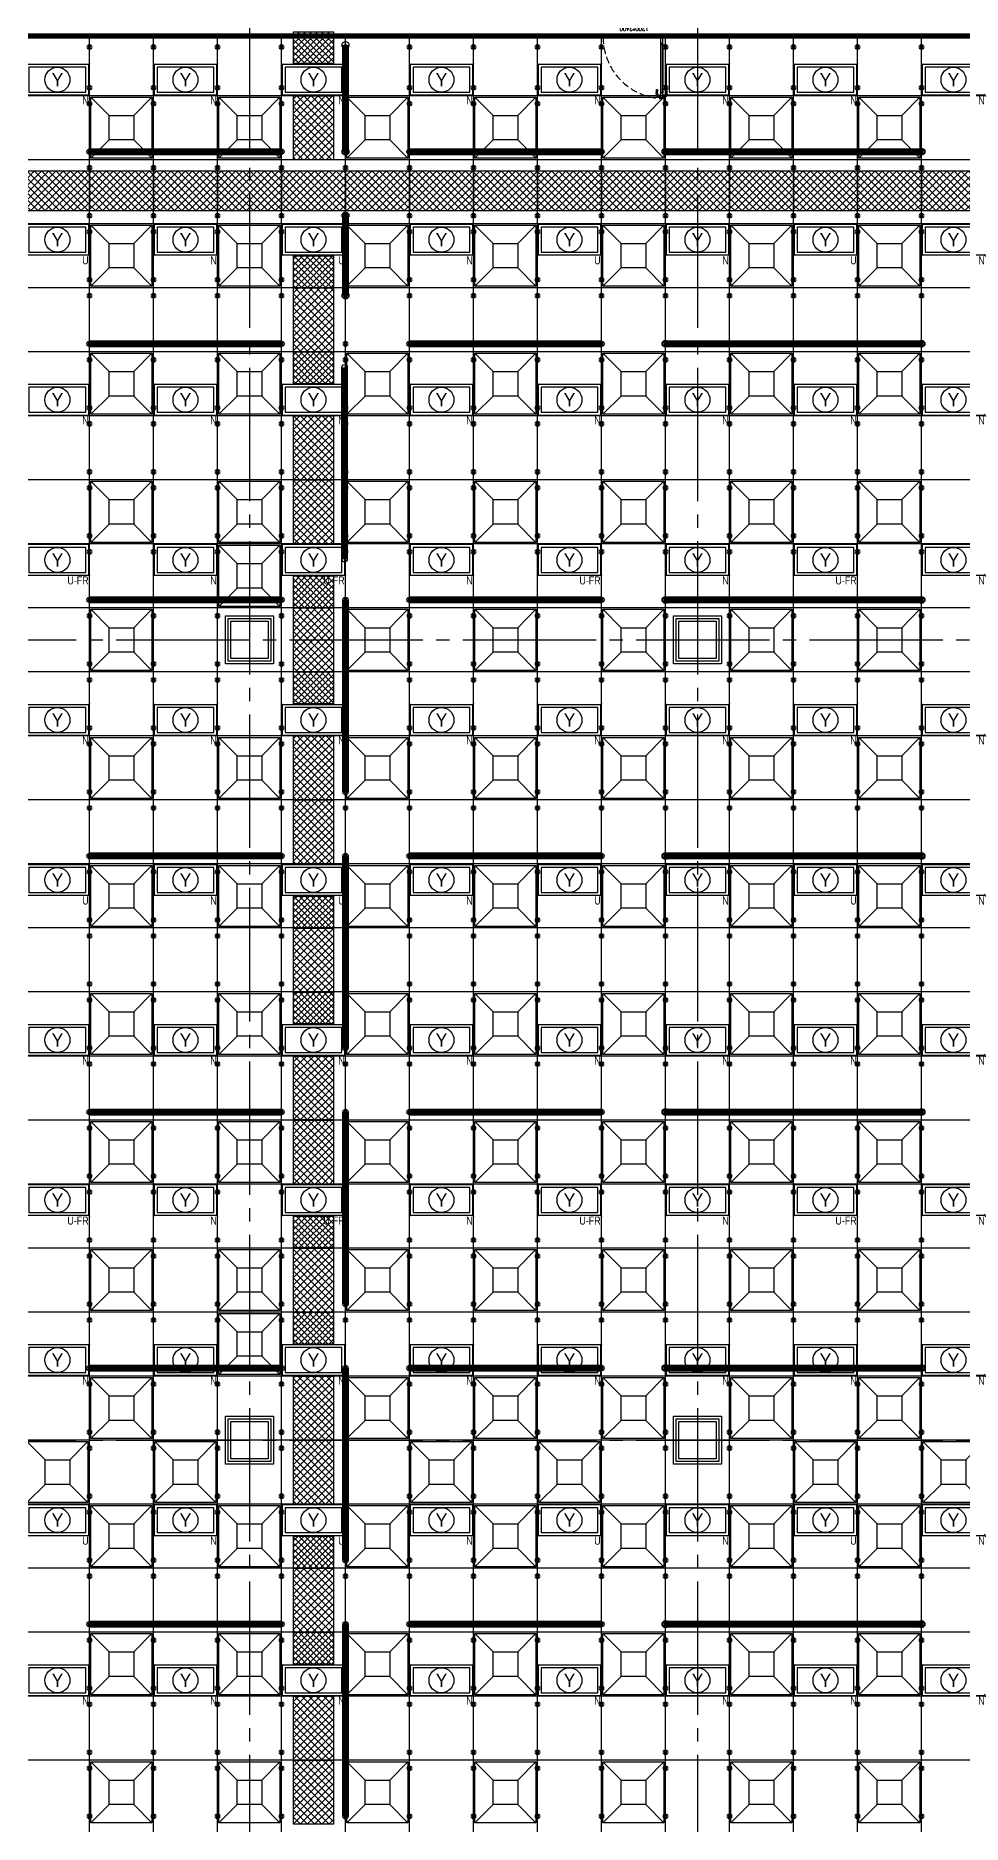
# Model space of a CAD drawing. Extents: x -17313 to 41501, y -1010 to 11880.
# Drawn here: x 11479 to 13216, y 5280 to 8632 of the extents above; entities that cross this region are included whole.
import ezdxf
from ezdxf.enums import TextEntityAlignment as Align

# ---------------------------------------------------------------- set-up
doc = ezdxf.new("R2010")
doc.units = 0
doc.header["$LTSCALE"] = 100
doc.linetypes.add('188K-SM-03-F10-ARCH-PA-Y2257103$0$AP5A-SM-03-F20-ARCH-PA-Y2230801+Y2230803$0$ALL-PA-TXT-Y2221201$0$DASHED', pattern=[19.05, 12.7, -6.35])
doc.linetypes.add('X-S-FAB-L10$0$COL-CEN-LIN', pattern=[3.25, 2.5, -0.25, 0.25, -0.25])
for name, color, linetype in [('0-xref', 8, 'Continuous'), ('188K-SM-03-F10-ARCH-CEIL-Y2257103$0$K-CEIL-4.2', 8, 'Continuous'), ('188K-SM-03-F10-ARCH-CEIL-Y2257103$0$K-CEIL-4.2-AREA', 8, 'Continuous'), ('188K-SM-03-F10-ARCH-PA-Y2257103$0$K-Door', 53, 'Continuous'), ('188K-SM-03-F10-ARCH-PA-Y2257103$0$K-P1S-4.2-單抗', 53, 'Continuous'), ('188K-SM-06-F10-ELEC-LIGHT-Y2257103$0$E-LIGHT(Y)-N', 253, 'Continuous'), ('188K-SM-06-F10-ELEC-LIGHT-Y2257103$0$E-LIGHT(Y)-U FR', 253, 'Continuous'), ('188K-SM-06-F10-ELEC-LIGHT-Y2257103$0$E-LIGHT(Y)-U XLPE', 253, 'Continuous'), ('188K-SM-06-F10-HVAC-FFU-Y2257103$0$AC-FFU-ULPA+化學濾網-', 254, 'Continuous'), ('188K-SM-07-F15-ARCH-CATW-Y2257103$0$K-安全母索', 6, 'Continuous'), ('188K-SM-07-F15-ARCH-CATW-Y2257103$0$K-扶手', 160, 'Continuous'), ('188K-SM-07-F15-ARCH-CATW-Y2257103$0$K-貓道板-主走道', 171, 'Continuous'), ('188K-SM-07-F15-ARCH-CATW-Y2257103$0$K-貓道板-主走道VS燈具', 171, 'Continuous'), ('X-S-FAB-L10$0$0-DIM-TXT', 8, 'Continuous'), ('X-S-FAB-L10$0$BLOCK', 8, 'Continuous'), ('X-S-FAB-L10$0$CCL', 8, 'X-S-FAB-L10$0$COL-CEN-LIN'), ('X-S-FAB-L10$0$COL-S', 8, 'Continuous')]:
    doc.layers.add(name, color=color, linetype=linetype)
doc.layers.add('188K-SM-03-F10-ARCH-CEIL-Y2257103$0$K-吊點-標準', color=8, linetype='Continuous', lineweight=9)
doc.layers.add('188K-SM-06-F10-ELEC-LIGHT-Y2257103$0$Defpoints-CAS', color=253, linetype='Continuous', plot=False)
doc.styles.add('188K-SM-03-F10-ARCH-PA-Y2257103$0$AP5A-SM-03-F20-ARCH-PA-Y2230801+Y2230803$0$ALL-PA-TXT-Y2221201$0$Standard', font='txt.shx', dxfattribs={"bigfont": 'chineset.shx'})
doc.styles.add('188K-SM-06-F10-ELEC-LIGHT-Y2257103$0$Standard', font='arial.ttf')
doc.styles.add('188K-SM-06-F10-ELEC-LIGHT-Y2257103$0$xCI-5-F20-03-燈具$0$Standard', font='')
doc.styles.add('X-S-FAB-L10$0$CHINA', font='simplex.shx', dxfattribs={"width": 0.75, "bigfont": 'chineset.shx'})
doc.styles.add('X-S-FAB-L10$0$Standard', font='', dxfattribs={"width": 0.8})
doc.styles.add('X-S-FAB-L10$0$TG_NOTE_TEXT', font='simplex.shx', dxfattribs={"width": 0.75, "bigfont": 'chineset.shx'})
doc.styles.get('188K-SM-06-F10-ELEC-LIGHT-Y2257103$0$xCI-5-F20-03-燈具$0$Standard').set_extended_font_data('PMingLiU')
doc.styles.get('X-S-FAB-L10$0$Standard').set_extended_font_data('Microsoft JhengHei')
doc.linetypes.add('188K-SM-07-F15-ARCH-CATW-Y2257103$0$FENCELINE1', pattern='A,6.35,-2.54,[133,ltypeshp.shx,S=2.54,R=0,X=-2.54,Y=0],-2.54,25.4', length=36.83)

# ---------------------------------------------------------------- blocks, each defined once
blk = doc.blocks.new('X-S-FAB-L10$0$FAB2-L05')
at = {"layer": 'X-S-FAB-L10$0$CCL'}
for p, q in [((-14280, 11005), (-14280, 0)), ((-13440, 11005), (-13440, 0)), ((-26880, 8220), (1210, 8220)), ((-26880, 6720), (1210, 6720))]:
    blk.add_line(p, q, dxfattribs=at)
at = {"layer": 'X-S-FAB-L10$0$COL-S'}
for points in [[(-14315, 8255), (-14245, 8255), (-14245, 8185), (-14315, 8185)], [(-13475, 8255), (-13405, 8255), (-13405, 8185), (-13475, 8185)], [(-14315, 6755), (-14245, 6755), (-14245, 6685), (-14315, 6685)], [(-13475, 6755), (-13405, 6755), (-13405, 6685), (-13475, 6685)]]:
    blk.add_lwpolyline(points, close=True, dxfattribs=at)
blk = doc.blocks.new('X-S-FAB-L10')
at = {"layer": 'X-S-FAB-L10$0$COL-S'}
for p, q in [((11845, 7535), (11915, 7535)), ((11845, 7465), (11845, 7535)), ((11915, 7535), (11915, 7465)), ((12685, 7535), (12755, 7535)), ((12685, 7465), (12685, 7535)), ((12755, 7535), (12755, 7465)), ((11915, 7465), (11845, 7465)), ((12755, 7465), (12685, 7465)), ((11845, 6035), (11915, 6035)), ((11845, 5965), (11845, 6035)), ((11915, 6035), (11915, 5965)), ((12685, 6035), (12755, 6035)), ((12685, 5965), (12685, 6035)), ((12755, 6035), (12755, 5965)), ((11915, 5965), (11845, 5965)), ((12755, 5965), (12685, 5965))]:
    blk.add_line(p, q, dxfattribs=at)
at = {"layer": 'X-S-FAB-L10$0$BLOCK'}
blk.add_blockref('X-S-FAB-L10$0$FAB2-L05', (26160, -720), dxfattribs=at)
at = {"style": 'X-S-FAB-L10$0$TG_NOTE_TEXT', "width": 0.5, "flags": 1}
for p in [(7463.3, 9020), (18268.3, 8649), (11197.8, 4800.2), (16485.8, 4800.2), (25420.3, 2635), (13360, 320, 0), (7463.3, -33.3)]:
    blk.add_attdef('WH', text='', height=20, dxfattribs=at).set_placement(p, align=Align.BOTTOM_LEFT)
at = {"width": 0.5}
for style, p in [('X-S-FAB-L10$0$TG_NOTE_TEXT', (7585, 9020)), ('X-S-FAB-L10$0$TG_NOTE_TEXT', (18390, 8649)), ('X-S-FAB-L10$0$TG_NOTE_TEXT', (11117.5, 4813.5)), ('X-S-FAB-L10$0$TG_NOTE_TEXT', (16607.5, 4813.5)), ('X-S-FAB-L10$0$TG_NOTE_TEXT', (25350, 2635)), ('X-S-FAB-L10$0$Standard', (13129.4, 325, 0)), ('X-S-FAB-L10$0$TG_NOTE_TEXT', (7585, -20))]:
    blk.add_attdef('DESC', text='', height=10, dxfattribs=dict(at, style=style)).set_placement(p, align=Align.BOTTOM_LEFT)
for tag, style, p in [('TYPE', 'X-S-FAB-L10$0$TG_NOTE_TEXT', (7619.3, 9020)), ('NO', 'X-S-FAB-L10$0$TG_NOTE_TEXT', (7650.1, 9020)), ('TYPE', 'X-S-FAB-L10$0$TG_NOTE_TEXT', (18424.2, 8649)), ('NO', 'X-S-FAB-L10$0$TG_NOTE_TEXT', (18455, 8649)), ('NO', 'X-S-FAB-L10$0$TG_NOTE_TEXT', (11088.6, 4813.5)), ('TYPE', 'X-S-FAB-L10$0$TG_NOTE_TEXT', (11151.8, 4813.5)), ('TYPE', 'X-S-FAB-L10$0$TG_NOTE_TEXT', (16641.8, 4813.5)), ('NO', 'X-S-FAB-L10$0$TG_NOTE_TEXT', (16672.6, 4813.5)), ('NO', 'X-S-FAB-L10$0$TG_NOTE_TEXT', (25313, 2635)), ('TYPE', 'X-S-FAB-L10$0$TG_NOTE_TEXT', (25350, 2635)), ('NO', 'X-S-FAB-L10$0$Standard', (13100, 320, 0)), ('TYPE', 'X-S-FAB-L10$0$Standard', (13129.4, 320, 0)), ('TYPE', 'X-S-FAB-L10$0$TG_NOTE_TEXT', (7619.3, -20)), ('NO', 'X-S-FAB-L10$0$TG_NOTE_TEXT', (7650.1, -20))]:
    blk.add_attdef(tag, text='', height=10, dxfattribs=dict(at, style=style)).set_placement(p, align=Align.BOTTOM_RIGHT)
for rotation, style, p in [(180, 'X-S-FAB-L10$0$Standard', (317.6, 7480)), (180, 'X-S-FAB-L10$0$Standard', (1217.6, 7480)), (90, 'X-S-FAB-L10$0$TG_NOTE_TEXT', (24310, 3647.5)), (270, 'X-S-FAB-L10$0$TG_NOTE_TEXT', (17080, 1605))]:
    blk.add_attdef('DESC', text='', height=10, rotation=rotation, dxfattribs=dict(at, style=style)).set_placement(p, align=Align.BOTTOM_LEFT)
for tag, rotation, style, p in [('TYPE', 180, 'X-S-FAB-L10$0$Standard', (317.6, 7480)), ('NO', 180, 'X-S-FAB-L10$0$Standard', (347, 7480)), ('TYPE', 180, 'X-S-FAB-L10$0$Standard', (1217.6, 7480)), ('NO', 180, 'X-S-FAB-L10$0$Standard', (1247, 7480)), ('TYPE', 90, 'X-S-FAB-L10$0$TG_NOTE_TEXT', (24310, 3647.5)), ('NO', 90, 'X-S-FAB-L10$0$TG_NOTE_TEXT', (24310, 3610.5)), ('TYPE', 270, 'X-S-FAB-L10$0$TG_NOTE_TEXT', (17080, 1605)), ('NO', 270, 'X-S-FAB-L10$0$TG_NOTE_TEXT', (17080, 1573))]:
    blk.add_attdef(tag, text='', height=10, rotation=rotation, dxfattribs=dict(at, style=style)).set_placement(p, align=Align.BOTTOM_RIGHT)
at = {"style": 'X-S-FAB-L10$0$TG_NOTE_TEXT', "width": 0.5, "flags": 1}
for rotation, p in [(180, (43, 7480)), (180, (943, 7480)), (90, (24310, 3717.8)), (270, (17080, 1711.7))]:
    blk.add_attdef('WH', text='', height=20, rotation=rotation, dxfattribs=at).set_placement(p, align=Align.BOTTOM_LEFT)
at = {"layer": 'X-S-FAB-L10$0$0-DIM-TXT', "style": 'X-S-FAB-L10$0$CHINA', "width": 0.75}
for p in [(667.4, 7855.1, -2689.4), (22627.4, 6728.8), (25644.7, 6728.8), (24778.8, 5569.1), (1118.3, 4980), (417.8, 4594.6), (23874.8, 4355), (22927.4, 4330.1), (23749.9, 3901.4), (417.8, 3765.2), (1118.3, 3730), (417.8, 3115.8), (536.9, 2227.8), (16909, 1782.7), (888.4, 880.5), (16977.4, 750), (18878.8, 750), (25641.2, 553.2), (21364, 526.9)]:
    blk.add_attdef('HIG', text='', height=80, dxfattribs=at).set_placement(p, align=Align.MIDDLE_LEFT)
blk = doc.blocks.new('188K-SM-03-F10-ARCH-CEIL-Y2257103$0$A$C2CA95053')
h = blk.add_hatch(color=256)
edge = h.paths.add_edge_path()
edge.add_arc((0, 0), 0.5, 0, 360)
for p, q in [((3.2, 3.2), (-3.2, -3.2)), ((3.2, -3.2), (-3.2, 3.2))]:
    blk.add_line(p, q)
blk.add_lwpolyline([(-1.6, 2.5), (-1.6, -2.5), (1.6, -2.5), (1.6, 2.5)], close=True)
for radius in [4.5, 0.5]:
    blk.add_circle((0, 0), radius)
blk = doc.blocks.new('188K-SM-03-F10-ARCH-CEIL-Y2257103$0$天花板吊點-附調整片 - 3_8_螺桿吊架 100 mm 高調整片-V1-1FL')
blk.add_blockref('188K-SM-03-F10-ARCH-CEIL-Y2257103$0$A$C2CA95053', (0, 0))
blk = doc.blocks.new('188K-SM-03-F10-ARCH-CEIL-Y2257103')
at = {"layer": '188K-SM-03-F10-ARCH-CEIL-Y2257103$0$K-CEIL-4.2'}
for p, q in [((11580, 4843.5), (11580, 8632.2)), ((11700, 4843.5), (11700, 8632.2)), ((11820, 312.7), (11820, 8632.2)), ((11940, 312.7), (11940, 8632.2)), ((12060, 312.7), (12060, 8632.2)), ((12180, 312.7), (12180, 8632.2)), ((12300, 312.7), (12300, 8632.2)), ((12420, 312.7), (12420, 8632.2)), ((12540, 312.7), (12540, 8632.2)), ((12660, 312.7), (12660, 8632.2)), ((12780, 312.7), (12780, 8632.2)), ((12900, 312.7), (12900, 8632.2)), ((13020, 312.7), (13020, 8632.2)), ((13140, 312.7), (13140, 8632.2)), ((19317.2, 8520), (1767.7, 8520)), ((19317.2, 8400), (1767.7, 8400)), ((19317.2, 8280), (1847.7, 8280)), ((19314.7, 8160), (1847.7, 8160)), ((19314.7, 8040), (1847.7, 8040)), ((19314.7, 7920), (1847.7, 7920)), ((19314.7, 7800), (1847.7, 7800)), ((19314.7, 7680), (1847.7, 7680)), ((19314.7, 7560), (1847.7, 7560)), ((19317.2, 7440), (1847.7, 7440)), ((19317.2, 7320), (1847.7, 7320)), ((21180, 7200), (1847.7, 7200)), ((21180, 7080), (1847.7, 7080)), ((21180, 6960), (1847.7, 6960)), ((21180, 6840), (1847.7, 6840)), ((21180, 6720), (1847.7, 6720)), ((21180, 6600), (1847.7, 6600)), ((21180, 6480), (1847.7, 6480)), ((21180, 6360), (1847.7, 6360)), ((21180, 6240), (1847.7, 6240)), ((21181.7, 6120), (1847.7, 6120)), ((21180, 6000), (1847.7, 6000)), ((24297.2, 5880), (1847.7, 5880)), ((24297.2, 5760), (1847.7, 5760)), ((24297.2, 5640), (1847.7, 5640)), ((23572.2, 5520), (1847.7, 5520)), ((23572.2, 5400), (1847.7, 5400))]:
    blk.add_line(p, q, dxfattribs=at)
at = {"layer": '188K-SM-03-F10-ARCH-CEIL-Y2257103$0$K-CEIL-4.2-AREA', "elevation": 0}
blk.add_lwpolyline([(24297.2, 2067.7), (16747.2, 2067.7), (16747.2, 312.7), (14882.2, 312.7), (14882.2, 42.7), (14157.7, 42.7), (14157.7, 312.7), (1847.7, 312.7), (1847.7, 8305.8), (1767.7, 8305.8), (1767.7, 8632.2), (17592.2, 8632.2), (17592.2, 8626.2), (18934.7, 8626.2), (18934.7, 8592.2), (19317.2, 8592.2), (19317.2, 7537.7), (19282.2, 7537.7), (19282.2, 7462.2), (19317.2, 7462.2), (19317.2, 7317.2), (21180, 7317.2)], dxfattribs=at)
at = {"layer": '188K-SM-03-F10-ARCH-CEIL-Y2257103$0$K-CEIL-4.2-AREA'}
for points in [[(11845, 7535), (11915, 7535), (11915, 7465), (11845, 7465)], [(12685, 7535), (12755, 7535), (12755, 7465), (12685, 7465)], [(11845, 6035), (11915, 6035), (11915, 5965), (11845, 5965)], [(12685, 6035), (12755, 6035), (12755, 5965), (12685, 5965)]]:
    blk.add_lwpolyline(points, close=True, dxfattribs=at)
at = {"layer": '188K-SM-03-F10-ARCH-CEIL-Y2257103$0$K-吊點-標準', "color": 170, "lineweight": 18, "rotation": 179.9999999999997}
for p in [(11580, 8611.2), (11700, 8611.2), (11820, 8611.2), (11940, 8611.2), (12060, 8611.2), (12180, 8611.2), (12300, 8611.2), (12420, 8611.2), (12540, 8611.2), (12660, 8611.2), (12780, 8611.2), (12900, 8611.2), (13020, 8611.2), (13140, 8611.2), (11580, 8535), (11700, 8535), (11820, 8535), (11940, 8535), (12060, 8535), (12180, 8535), (12300, 8535), (12420, 8535), (12540, 8535), (12660, 8535), (12780, 8535), (12900, 8535), (13020, 8535), (13140, 8535), (11580, 8505), (11700, 8505), (11820, 8505), (11940, 8505), (12060, 8505), (12180, 8505), (12300, 8505), (12420, 8505), (12540, 8505), (12660, 8505), (12780, 8505), (12900, 8505), (13020, 8505), (13140, 8505), (11580, 8415), (11700, 8415), (11820, 8415), (11940, 8415), (12060, 8415), (12180, 8415), (12300, 8415), (12420, 8415), (12540, 8415), (12660, 8415), (12780, 8415), (12900, 8415), (13020, 8415), (13140, 8415), (11580, 8385), (11700, 8385), (11820, 8385), (11940, 8385), (12060, 8385), (12180, 8385), (12300, 8385), (12420, 8385), (12540, 8385), (12660, 8385), (12780, 8385), (12900, 8385), (13020, 8385), (13140, 8385), (11580, 8295), (11700, 8295), (11820, 8295), (11940, 8295), (12060, 8295), (12180, 8295), (12300, 8295), (12420, 8295), (12540, 8295), (12660, 8295), (12780, 8295), (12900, 8295), (13020, 8295), (13140, 8295), (11580, 8265), (11700, 8265), (11820, 8265), (11940, 8265), (12060, 8265), (12180, 8265), (12300, 8265), (12420, 8265), (12540, 8265), (12660, 8265), (12780, 8265), (12900, 8265), (13020, 8265), (13140, 8265), (11580, 8175), (11580, 8145), (11700, 8175), (11700, 8145), (11820, 8175), (11820, 8145), (11940, 8175), (11940, 8145), (12060, 8175), (12060, 8145), (12180, 8175), (12180, 8145), (12300, 8175), (12300, 8145), (12420, 8175), (12420, 8145), (12540, 8175), (12540, 8145), (12660, 8175), (12660, 8145), (12780, 8175), (12780, 8145), (12900, 8175), (12900, 8145), (13020, 8175), (13020, 8145), (13140, 8175), (13140, 8145), (11580, 8055), (11700, 8055), (11820, 8055), (11940, 8055), (12060, 8055), (12180, 8055), (12300, 8055), (12420, 8055), (12540, 8055), (12660, 8055), (12780, 8055), (12900, 8055), (13020, 8055), (13140, 8055), (11580, 8025), (11700, 8025), (11820, 8025), (11940, 8025), (12060, 8025), (12180, 8025), (12300, 8025), (12420, 8025), (12540, 8025), (12660, 8025), (12780, 8025), (12900, 8025), (13020, 8025), (13140, 8025), (11580, 7935), (11700, 7935), (11820, 7935), (11940, 7935), (12060, 7935), (12180, 7935), (12300, 7935), (12420, 7935), (12540, 7935), (12660, 7935), (12780, 7935), (12900, 7935), (13020, 7935), (13140, 7935), (11580, 7905), (11700, 7905), (11820, 7905), (11940, 7905), (12060, 7905), (12180, 7905), (12300, 7905), (12420, 7905), (12540, 7905), (12660, 7905), (12780, 7905), (12900, 7905), (13020, 7905), (13140, 7905), (11580, 7815), (11700, 7815), (11820, 7815), (11940, 7815), (12060, 7815), (12180, 7815), (12300, 7815), (12420, 7815), (12540, 7815), (12660, 7815), (12780, 7815), (12900, 7815), (13020, 7815), (13140, 7815), (11580, 7785), (11700, 7785), (11820, 7785), (11940, 7785), (12060, 7785), (12180, 7785), (12300, 7785), (12420, 7785), (12540, 7785), (12660, 7785), (12780, 7785), (12900, 7785), (13020, 7785), (13140, 7785), (11580, 7695), (11700, 7695), (11820, 7695), (11940, 7695), (12060, 7695), (12180, 7695), (12300, 7695), (12420, 7695), (12540, 7695), (12660, 7695), (12780, 7695), (12900, 7695), (13020, 7695), (13140, 7695), (11580, 7665), (11700, 7665), (11820, 7665), (11940, 7665), (12060, 7665), (12180, 7665), (12300, 7665), (12420, 7665), (12540, 7665), (12660, 7665), (12780, 7665), (12900, 7665), (13020, 7665), (13140, 7665), (11580, 7575), (11700, 7575), (11820, 7575), (11940, 7575), (12060, 7575), (12180, 7575), (12300, 7575), (12420, 7575), (12540, 7575), (12660, 7575), (12780, 7575), (12900, 7575), (13020, 7575), (13140, 7575), (11580, 7545), (11700, 7545), (11820, 7545), (11940, 7545), (12060, 7545), (12180, 7545), (12300, 7545), (12420, 7545), (12540, 7545), (12660, 7545), (12780, 7545), (12900, 7545), (13020, 7545), (13140, 7545), (11580, 7455), (11700, 7455), (11820, 7455), (11940, 7455), (12060, 7455), (12180, 7455), (12300, 7455), (12420, 7455), (12540, 7455), (12660, 7455), (12780, 7455), (12900, 7455), (13020, 7455), (13140, 7455), (11580, 7425), (11700, 7425), (11820, 7425), (11940, 7425), (12060, 7425), (12180, 7425), (12300, 7425), (12420, 7425), (12540, 7425), (12660, 7425), (12780, 7425), (12900, 7425), (13020, 7425), (13140, 7425), (11580, 7335), (11580, 7305), (11700, 7335), (11700, 7305), (11820, 7335), (11820, 7305), (11940, 7335), (11940, 7305), (12060, 7335), (12060, 7305), (12180, 7335), (12180, 7305), (12300, 7335), (12300, 7305), (12420, 7335), (12420, 7305), (12540, 7335), (12540, 7305), (12660, 7335), (12660, 7305), (12780, 7335), (12780, 7305), (12900, 7335), (12900, 7305), (13020, 7335), (13020, 7305), (13140, 7335), (13140, 7305), (11580, 7215), (11700, 7215), (11820, 7215), (11940, 7215), (12060, 7215), (12180, 7215), (12300, 7215), (12420, 7215), (12540, 7215), (12660, 7215), (12780, 7215), (12900, 7215), (13020, 7215), (13140, 7215), (11580, 7185), (11700, 7185), (11820, 7185), (11940, 7185), (12060, 7185), (12180, 7185), (12300, 7185), (12420, 7185), (12540, 7185), (12660, 7185), (12780, 7185), (12900, 7185), (13020, 7185), (13140, 7185), (11580, 7095), (11700, 7095), (11820, 7095), (11940, 7095), (12060, 7095), (12180, 7095), (12300, 7095), (12420, 7095), (12540, 7095), (12660, 7095), (12780, 7095), (12900, 7095), (13020, 7095), (13140, 7095), (11580, 7065), (11700, 7065), (11820, 7065), (11940, 7065), (12060, 7065), (12180, 7065), (12300, 7065), (12420, 7065), (12540, 7065), (12660, 7065), (12780, 7065), (12900, 7065), (13020, 7065), (13140, 7065), (11580, 6975), (11700, 6975), (11820, 6975), (11940, 6975), (12060, 6975), (12180, 6975), (12300, 6975), (12420, 6975), (12540, 6975), (12660, 6975), (12780, 6975), (12900, 6975), (13020, 6975), (13140, 6975), (11580, 6945), (11700, 6945), (11820, 6945), (11940, 6945), (12060, 6945), (12180, 6945), (12300, 6945), (12420, 6945), (12540, 6945), (12660, 6945), (12780, 6945), (12900, 6945), (13020, 6945), (13140, 6945), (11580, 6855), (11700, 6855), (11820, 6855), (11940, 6855), (12060, 6855), (12180, 6855), (12300, 6855), (12420, 6855), (12540, 6855), (12660, 6855), (12780, 6855), (12900, 6855), (13020, 6855), (13140, 6855), (11580, 6825), (11700, 6825), (11820, 6825), (11940, 6825), (12060, 6825), (12180, 6825), (12300, 6825), (12420, 6825), (12540, 6825), (12660, 6825), (12780, 6825), (12900, 6825), (13020, 6825), (13140, 6825), (11580, 6735), (11700, 6735), (11820, 6735), (11940, 6735), (12060, 6735), (12180, 6735), (12300, 6735), (12420, 6735), (12540, 6735), (12660, 6735), (12780, 6735), (12900, 6735), (13020, 6735), (13140, 6735), (11580, 6705), (11700, 6705), (11820, 6705), (11940, 6705), (12060, 6705), (12180, 6705), (12300, 6705), (12420, 6705), (12540, 6705), (12660, 6705), (12780, 6705), (12900, 6705), (13020, 6705), (13140, 6705), (11580, 6615), (11700, 6615), (11820, 6615), (11940, 6615), (12060, 6615), (12180, 6615), (12300, 6615), (12420, 6615), (12540, 6615), (12660, 6615), (12780, 6615), (12900, 6615), (13020, 6615), (13140, 6615), (11580, 6585), (11700, 6585), (11820, 6585), (11940, 6585), (12060, 6585), (12180, 6585), (12300, 6585), (12420, 6585), (12540, 6585), (12660, 6585), (12780, 6585), (12900, 6585), (13020, 6585), (13140, 6585), (11580, 6495), (11700, 6495), (11820, 6495), (11940, 6495), (12060, 6495), (12180, 6495), (12300, 6495), (12420, 6495), (12540, 6495), (12660, 6495), (12780, 6495), (12900, 6495), (13020, 6495), (13140, 6495), (11580, 6465), (11700, 6465), (11820, 6465), (11940, 6465), (12060, 6465), (12180, 6465), (12300, 6465), (12420, 6465), (12540, 6465), (12660, 6465), (12780, 6465), (12900, 6465), (13020, 6465), (13140, 6465), (11580, 6375), (11700, 6375), (11820, 6375), (11940, 6375), (12060, 6375), (12180, 6375), (12300, 6375), (12420, 6375), (12540, 6375), (12660, 6375), (12780, 6375), (12900, 6375), (13020, 6375), (13140, 6375), (11580, 6345), (11700, 6345), (11820, 6345), (11940, 6345), (12060, 6345), (12180, 6345), (12300, 6345), (12420, 6345), (12540, 6345), (12660, 6345), (12780, 6345), (12900, 6345), (13020, 6345), (13140, 6345), (11580, 6255), (11700, 6255), (11820, 6255), (11940, 6255), (12060, 6255), (12180, 6255), (12300, 6255), (12420, 6255), (12540, 6255), (12660, 6255), (12780, 6255), (12900, 6255), (13020, 6255), (13140, 6255), (11580, 6225), (11700, 6225), (11820, 6225), (11940, 6225), (12060, 6225), (12180, 6225), (12300, 6225), (12420, 6225), (12540, 6225), (12660, 6225), (12780, 6225), (12900, 6225), (13020, 6225), (13140, 6225), (11580, 6135), (11700, 6135), (11820, 6135), (11940, 6135), (12060, 6135), (12180, 6135), (12300, 6135), (12420, 6135), (12540, 6135), (12660, 6135), (12780, 6135), (12900, 6135), (13020, 6135), (13140, 6135), (11580, 6105), (11700, 6105), (11820, 6105), (11940, 6105), (12060, 6105), (12180, 6105), (12300, 6105), (12420, 6105), (12540, 6105), (12660, 6105), (12780, 6105), (12900, 6105), (13020, 6105), (13140, 6105), (11580, 6015), (11700, 6015), (11820, 6015), (11940, 6015), (12060, 6015), (12180, 6015), (12300, 6015), (12420, 6015), (12540, 6015), (12660, 6015), (12780, 6015), (12900, 6015), (13020, 6015), (13140, 6015), (11580, 5985), (11700, 5985), (11820, 5985), (11940, 5985), (12060, 5985), (12180, 5985), (12300, 5985), (12420, 5985), (12540, 5985), (12660, 5985), (12780, 5985), (12900, 5985), (13020, 5985), (13140, 5985), (11580, 5895), (11580, 5865), (11700, 5895), (11700, 5865), (11820, 5895), (11820, 5865), (11940, 5895), (11940, 5865), (12060, 5895), (12060, 5865), (12180, 5895), (12180, 5865), (12300, 5895), (12300, 5865), (12420, 5895), (12420, 5865), (12540, 5895), (12540, 5865), (12660, 5895), (12660, 5865), (12780, 5895), (12780, 5865), (12900, 5895), (12900, 5865), (13020, 5895), (13020, 5865), (13140, 5895), (13140, 5865), (11580, 5775), (11700, 5775), (11820, 5775), (11940, 5775), (12060, 5775), (12180, 5775), (12300, 5775), (12420, 5775), (12540, 5775), (12660, 5775), (12780, 5775), (12900, 5775), (13020, 5775), (13140, 5775), (11580, 5745), (11700, 5745), (11820, 5745), (11940, 5745), (12060, 5745), (12180, 5745), (12300, 5745), (12420, 5745), (12540, 5745), (12660, 5745), (12780, 5745), (12900, 5745), (13020, 5745), (13140, 5745), (11580, 5655), (11700, 5655), (11820, 5655), (11940, 5655), (12060, 5655), (12180, 5655), (12300, 5655), (12420, 5655), (12540, 5655), (12660, 5655), (12780, 5655), (12900, 5655), (13020, 5655), (13140, 5655), (11580, 5625), (11700, 5625), (11820, 5625), (11940, 5625), (12060, 5625), (12180, 5625), (12300, 5625), (12420, 5625), (12540, 5625), (12660, 5625), (12780, 5625), (12900, 5625), (13020, 5625), (13140, 5625), (11580, 5535), (11700, 5535), (11820, 5535), (11940, 5535), (12060, 5535), (12180, 5535), (12300, 5535), (12420, 5535), (12540, 5535), (12660, 5535), (12780, 5535), (12900, 5535), (13020, 5535), (13140, 5535), (11580, 5505), (11700, 5505), (11820, 5505), (11940, 5505), (12060, 5505), (12180, 5505), (12300, 5505), (12420, 5505), (12540, 5505), (12660, 5505), (12780, 5505), (12900, 5505), (13020, 5505), (13140, 5505), (11580, 5415), (11700, 5415), (11820, 5415), (11940, 5415), (12060, 5415), (12180, 5415), (12300, 5415), (12420, 5415), (12540, 5415), (12660, 5415), (12780, 5415), (12900, 5415), (13020, 5415), (13140, 5415), (11580, 5385), (11700, 5385), (11820, 5385), (11940, 5385), (12060, 5385), (12180, 5385), (12300, 5385), (12420, 5385), (12540, 5385), (12660, 5385), (12780, 5385), (12900, 5385), (13020, 5385), (13140, 5385), (11580, 5295), (11700, 5295), (11820, 5295), (11940, 5295), (12060, 5295), (12180, 5295), (12300, 5295), (12420, 5295), (12540, 5295), (12660, 5295), (12780, 5295), (12900, 5295), (13020, 5295), (13140, 5295)]:
    blk.add_blockref('188K-SM-03-F10-ARCH-CEIL-Y2257103$0$天花板吊點-附調整片 - 3_8_螺桿吊架 100 mm 高調整片-V1-1FL', p, dxfattribs=at)
blk = doc.blocks.new('188K-SM-06-F10-HVAC-FFU-Y2257103$0$H-FFU-ULPA+化濾')
for p, q in [((-82.9, 82.9), (-117.2, 117.3)), ((-37.1, 82.9), (-2.7, 117.3)), ((-117.2, 2.8), (-82.9, 37.1)), ((-2.7, 2.8), (-37.1, 37.1))]:
    blk.add_line(p, q)
for points in [[(-2.7, 2.8), (-2.7, 117.3), (-117.2, 117.3), (-117.2, 2.8)], [(-37.1, 37.1), (-37.1, 82.9), (-82.9, 82.9), (-82.9, 37.1)]]:
    blk.add_lwpolyline(points, close=True)
blk = doc.blocks.new('188K-SM-06-F10-HVAC-FFU-Y2257103')
at = {"layer": '188K-SM-06-F10-HVAC-FFU-Y2257103$0$AC-FFU-ULPA+化學濾網-', "xscale": -1}
for p in [(11580, 8400), (11820, 8400), (12060, 8400), (12300, 8400), (12540, 8400), (12780, 8400), (13020, 8400), (11580, 8160), (11820, 8160), (12060, 8160), (12300, 8160), (12540, 8160), (12780, 8160), (13020, 8160), (11580, 7920), (11820, 7920), (12060, 7920), (12300, 7920), (12540, 7920), (12780, 7920), (13020, 7920), (11580, 7680), (11820, 7680), (12060, 7680), (12300, 7680), (12540, 7680), (12780, 7680), (13020, 7680), (11820, 7560), (11580, 7440), (12060, 7440), (12300, 7440), (12540, 7440), (12780, 7440), (13020, 7440), (11580, 7200), (11820, 7200), (12060, 7200), (12300, 7200), (12540, 7200), (12780, 7200), (13020, 7200), (11580, 6960), (11820, 6960), (12060, 6960), (12300, 6960), (12540, 6960), (12780, 6960), (13020, 6960), (11580, 6720), (11820, 6720), (12060, 6720), (12300, 6720), (12540, 6720), (12780, 6720), (13020, 6720), (11580, 6480), (11820, 6480), (12060, 6480), (12300, 6480), (12540, 6480), (12780, 6480), (13020, 6480), (11580, 6240), (11820, 6240), (12060, 6240), (12300, 6240), (12540, 6240), (12780, 6240), (13020, 6240), (11820, 6120), (11580, 6000), (12060, 6000), (12300, 6000), (12540, 6000), (12780, 6000), (13020, 6000), (11460, 5880), (11700, 5880), (12180, 5880), (12420, 5880), (12900, 5880), (13140, 5880), (11580, 5760), (11820, 5760), (12060, 5760), (12300, 5760), (12540, 5760), (12780, 5760), (13020, 5760), (11580, 5520), (11820, 5520), (12060, 5520), (12300, 5520), (12540, 5520), (12780, 5520), (13020, 5520), (11580, 5280), (11820, 5280), (12060, 5280), (12300, 5280), (12540, 5280), (12780, 5280), (13020, 5280)]:
    blk.add_blockref('188K-SM-06-F10-HVAC-FFU-Y2257103$0$H-FFU-ULPA+化濾', p, dxfattribs=at)
blk = doc.blocks.new('*U246')
for p, q in [((58.5, 28.5), (-58.5, 28.5)), ((-58.5, 28.5), (-58.5, -28.5)), ((53.4, 23.4), (-53.4, 23.4)), ((-53.4, 23.4), (-53.4, -23.4)), ((53.4, -23.4), (53.4, 23.4)), ((58.5, -28.5), (58.5, 28.5)), ((-58.5, -28.5), (58.5, -28.5)), ((-53.4, -23.4), (53.4, -23.4))]:
    blk.add_line(p, q)
blk.add_circle((0, 0), 23.4)
at = {"layer": '188K-SM-06-F10-ELEC-LIGHT-Y2257103$0$Defpoints-CAS'}
for p in [(-60, 30), (-60, 30), (60, 30), (-60, -30), (60, -30)]:
    blk.add_point(p, dxfattribs=at)
at = {"style": '188K-SM-06-F10-ELEC-LIGHT-Y2257103$0$xCI-5-F20-03-燈具$0$Standard'}
blk.add_text('Y', height=25, dxfattribs=at).set_placement((0, 0), align=Align.MIDDLE)
at = {"style": '188K-SM-06-F10-ELEC-LIGHT-Y2257103$0$Standard', "width": 0.8}
blk.add_text('U', height=15, rotation=360, dxfattribs=at).set_placement((58.5, -38.5), align=Align.MIDDLE_RIGHT)
blk = doc.blocks.new('188K-SM-06-F10-ELEC-LIGHT-Y2257103$0$背掀式無塵室燈具(黃光)-CAS')
at = {"color": 0}
for p, q in [((53.4, 23.4), (-53.4, 23.4)), ((-53.4, 23.4), (-53.4, -23.4)), ((53.4, -23.4), (53.4, 23.4)), ((-53.4, -23.4), (53.4, -23.4))]:
    blk.add_line(p, q, dxfattribs=at)
blk.add_lwpolyline([(-58.5, -28.5), (58.5, -28.5), (58.5, 28.5), (-58.5, 28.5)], close=True, dxfattribs=at)
blk.add_circle((0, 0), 23.4, dxfattribs=at)
at = {"layer": '188K-SM-06-F10-ELEC-LIGHT-Y2257103$0$Defpoints-CAS'}
for p in [(-60, 30), (-60, 30), (60, 30), (-60, -30), (60, -30)]:
    blk.add_point(p, dxfattribs=at)
at = {"color": 0, "style": '188K-SM-06-F10-ELEC-LIGHT-Y2257103$0$xCI-5-F20-03-燈具$0$Standard'}
blk.add_text('Y', height=25, dxfattribs=at).set_placement((0, 0), align=Align.MIDDLE)
at = {"style": '188K-SM-06-F10-ELEC-LIGHT-Y2257103$0$Standard', "width": 0.8}
blk.add_text('N', height=15, rotation=360, dxfattribs=at).set_placement((58.5, -38.5), align=Align.MIDDLE_RIGHT)
blk = doc.blocks.new('*U247')
for p, q in [((58.5, 28.5), (-58.5, 28.5)), ((-58.5, 28.5), (-58.5, -28.5)), ((53.4, 23.4), (-53.4, 23.4)), ((-53.4, 23.4), (-53.4, -23.4)), ((53.4, -23.4), (53.4, 23.4)), ((58.5, -28.5), (58.5, 28.5)), ((-58.5, -28.5), (58.5, -28.5)), ((-53.4, -23.4), (53.4, -23.4))]:
    blk.add_line(p, q)
blk.add_circle((0, 0), 23.4)
at = {"layer": '188K-SM-06-F10-ELEC-LIGHT-Y2257103$0$Defpoints-CAS'}
for p in [(-60, 30), (-60, 30), (60, 30), (-60, -30), (60, -30)]:
    blk.add_point(p, dxfattribs=at)
at = {"style": '188K-SM-06-F10-ELEC-LIGHT-Y2257103$0$xCI-5-F20-03-燈具$0$Standard'}
blk.add_text('Y', height=25, dxfattribs=at).set_placement((0, 0), align=Align.MIDDLE)
at = {"style": '188K-SM-06-F10-ELEC-LIGHT-Y2257103$0$Standard', "width": 0.8}
blk.add_text('U-FR', height=15, rotation=360, dxfattribs=at).set_placement((58.5, -38.5), align=Align.MIDDLE_RIGHT)
blk = doc.blocks.new('188K-SM-06-F10-ELEC-LIGHT-Y2257103')
at = {"layer": '188K-SM-06-F10-ELEC-LIGHT-Y2257103$0$E-LIGHT(Y)-N'}
for p in [(11520, 8550), (11760, 8550), (12000, 8550), (12240, 8550), (12480, 8550), (12720, 8550), (12960, 8550), (13200, 8550), (11760, 8250), (12240, 8250), (12720, 8250), (13200, 8250), (11520, 7950), (11760, 7950), (12000, 7950), (12240, 7950), (12480, 7950), (12720, 7950), (12960, 7950), (13200, 7950), (11760, 7650), (12240, 7650), (12720, 7650), (13200, 7650), (11520, 7350), (11760, 7350), (12000, 7350), (12240, 7350), (12480, 7350), (12720, 7350), (12960, 7350), (13200, 7350), (11760, 7050), (12240, 7050), (12720, 7050), (13200, 7050), (11520, 6750), (11760, 6750), (12000, 6750), (12240, 6750), (12480, 6750), (12720, 6750), (12960, 6750), (13200, 6750), (11760, 6450), (12240, 6450), (12720, 6450), (13200, 6450), (11520, 6150), (11760, 6150), (12000, 6150), (12240, 6150), (12480, 6150), (12720, 6150), (12960, 6150), (13200, 6150), (11760, 5850), (12240, 5850), (12720, 5850), (13200, 5850), (11520, 5550), (11760, 5550), (12000, 5550), (12240, 5550), (12480, 5550), (12720, 5550), (12960, 5550), (13200, 5550)]:
    blk.add_blockref('188K-SM-06-F10-ELEC-LIGHT-Y2257103$0$背掀式無塵室燈具(黃光)-CAS', p, dxfattribs=at)
at = {"layer": '188K-SM-06-F10-ELEC-LIGHT-Y2257103$0$E-LIGHT(Y)-U FR'}
for p in [(11520, 7650), (12000, 7650), (12480, 7650), (12960, 7650), (11520, 6450), (12000, 6450), (12480, 6450), (12960, 6450)]:
    blk.add_blockref('*U247', p, dxfattribs=at)
at = {"layer": '188K-SM-06-F10-ELEC-LIGHT-Y2257103$0$E-LIGHT(Y)-U XLPE'}
for p in [(11520, 8250), (12000, 8250), (12480, 8250), (12960, 8250), (11520, 7050), (12000, 7050), (12480, 7050), (12960, 7050), (11520, 5850), (12000, 5850), (12480, 5850), (12960, 5850)]:
    blk.add_blockref('*U246', p, dxfattribs=at)
blk = doc.blocks.new('188K-SM-03-F10-ARCH-PA-Y2257103$0$AP5A-SM-03-F20-ARCH-PA-Y2230801+Y2230803$0$把手GMT水平鎖')
blk.add_lwpolyline([(24, 8), (-24, 8), (-24, 0), (24, 0)], close=True)
blk.add_lwpolyline([(-11, 0), (-11, -40), (-10, -54, 0.327495), (-4, -62, 0.089847), (104, -64, 1.144881), (99, -45, -0.137079), (16, -45, -0.349357), (11, -40), (11, 0)], format="xyb")
blk = doc.blocks.new('188K-SM-03-F10-ARCH-PA-Y2257103$0$單開庫板門-1200x2400(水平把手)')
at = {"ltscale": 0.1}
for p, q in [((26008.6, -11403.6), (26004.5, -11403.6)), ((26004.5, -11403.6), (26004.5, -11414.1)), ((26004.5, -11414.1), (26004.5, -11415.3)), ((26004.5, -11414.1), (26008.6, -11414.1)), ((26004.5, -11415.4), (26004.6, -11415.5)), ((26008.6, -11414), (26004.6, -11414)), ((26004.6, -11414.3), (26004.6, -11414.2)), ((26004.6, -11415.3), (26004.6, -11414.5)), ((26004.7, -11414.1), (26006.5, -11414.1)), ((26005.1, -11414.4), (26004.7, -11414.4)), ((26004.7, -11414.5), (26005.1, -11414.5)), ((26004.7, -11414.5), (26004.7, -11506)), ((26004.7, -11506), (26004.7, -11414.5)), ((26004.7, -11414.5), (26004.7, -11414.5)), ((26004.7, -11415.4), (26004.7, -11415.3)), ((26005.2, -11414.4), (26005.2, -11414.4)), ((26006.5, -11414.1), (26006.6, -11414.1)), ((26006.6, -11414.1), (26006.6, -11414.1)), ((26006.6, -11414.1), (26008.4, -11414.1)), ((26008.4, -11414.4), (26008, -11414.4)), ((26008, -11414.4), (26008, -11414.4)), ((26008, -11414.5), (26008.4, -11414.5)), ((26008.4, -11506), (26008.4, -11414.5)), ((26008.4, -11414.5), (26008.4, -11414.5)), ((26008.4, -11414.5), (26008.4, -11506)), ((26008.4, -11415.3), (26008.4, -11415.4)), ((26008.5, -11414.2), (26008.5, -11414.3)), ((26008.5, -11414.5), (26008.5, -11415.3)), ((26008.5, -11415.5), (26008.6, -11415.4)), ((26008.6, -11414.1), (26008.6, -11403.6)), ((26008.6, -11415.3), (26008.6, -11414.1)), ((25999.5, -11519.7), (25999.5, -11523.2)), ((26002.5, -11519.1), (26000, -11519.1)), ((26000, -11523.7), (26002.4, -11523.7)), ((26002.4, -11523.7), (26004.1, -11522.6)), ((26002.9, -11518.5), (26002.6, -11518.5)), ((26002.6, -11518.5), (26002.6, -11521)), ((26002.6, -11521.9), (26002.6, -11519.3)), ((26002.6, -11521), (26002.9, -11521)), ((26003.4, -11521.9), (26002.6, -11521.9)), ((26002.9, -11521), (26002.9, -11518.5)), ((26003.3, -11522.2), (26003.3, -11522)), ((26003.3, -11522), (26003.4, -11522)), ((26004, -11522.2), (26003.3, -11522.2)), ((26008.3, -11517.5), (26003.6, -11517.5)), ((26003.6, -11517.5), (26003.6, -11517.7)), ((26003.6, -11517.7), (26008.3, -11517.7)), ((26004.1, -11521.9), (26003.9, -11521.9)), ((26003.9, -11522), (26004, -11522)), ((26004, -11522), (26004, -11522.2)), ((26004.2, -11522.4), (26004.2, -11521.9)), ((26008.6, -11506.4), (26004.5, -11506.4)), ((26004.5, -11506.4), (26004.5, -11518)), ((26004.5, -11518), (26008.6, -11518)), ((26004.7, -11506), (26004.7, -11506)), ((26008.3, -11517.7), (26008.3, -11517.5)), ((26008.4, -11506), (26008.4, -11506)), ((26008.6, -11518), (26008.6, -11506.4)), ((26114.8, -11521.9), (26115.1, -11521.9)), ((26114.8, -11522.4), (26114.8, -11521.9)), ((26114.9, -11522), (26114.9, -11522.2)), ((26115.1, -11522), (26114.9, -11522)), ((26114.9, -11522.2), (26115.7, -11522.2)), ((26116.6, -11523.7), (26114.9, -11522.6)), ((26115.5, -11521.9), (26116.3, -11521.9)), ((26115.7, -11522), (26115.5, -11522)), ((26115.7, -11522.2), (26115.7, -11522)), ((26116.3, -11521.9), (26116.3, -11519.3)), ((26116.5, -11519.1), (26119, -11519.1)), ((26119, -11523.7), (26116.6, -11523.7)), ((26119.5, -11519.7), (26119.5, -11523.2))]:
    blk.add_line(p, q, dxfattribs=at)
for points in [[(25999.5, -11518.9), (25999.5, -11523.9)], [(26119.5, -11518.9), (26119.5, -11523.9)]]:
    blk.add_lwpolyline(points)
blk.add_lwpolyline([(26006.6, -11506.4), (26006.5, -11506.3), (26004.7, -11506.3, -0.414214), (26004.6, -11506.3), (26004.6, -11506.1, -0.414214), (26004.7, -11506.1), (26005.1, -11506.1, 0.414214), (26005.2, -11506.1), (26005.2, -11506, 0.414214), (26005.1, -11506), (26004.7, -11506, -0.414214), (26004.6, -11506), (26004.6, -11505.2, -0.414214), (26004.7, -11505.2), (26004.7, -11505.2, 0.414214), (26004.7, -11505.2), (26004.7, -11505, 0.72636), (26004.6, -11505), (26004.5, -11505.1, 0.158507), (26004.5, -11505.2), (26004.5, -11506.4, 0.414214), (26004.6, -11506.5), (26008.6, -11506.5, 0.414214), (26008.6, -11506.4), (26008.6, -11505.2, 0.158507), (26008.6, -11505.1), (26008.5, -11505, 0.72636), (26008.4, -11505), (26008.4, -11505.2, 0.414214), (26008.5, -11505.2, -0.414214), (26008.5, -11505.2), (26008.5, -11506, -0.414214), (26008.4, -11506), (26008, -11506, 0.414214), (26008, -11506), (26008, -11506.1, 0.414214), (26008, -11506.1), (26008.4, -11506.1, -0.414214), (26008.5, -11506.1), (26008.5, -11506.3, -0.414214), (26008.4, -11506.3), (26006.6, -11506.3)], format="xyb", close=True, dxfattribs=at)
for centre, radius, start, end in [((26004.6, -11414.1), 0.0313, 90, 180), ((26004.6, -11415.3), 0.0313, 180, 216.0274), ((26004.7, -11414.2), 0.0313, 90, 180), ((26004.7, -11414.3), 0.0313, 180, 270), ((26004.7, -11414.5), 0.0313, 90, 180), ((26004.7, -11415.3), 0.0209, 180, 270), ((26004.7, -11415.4), 0.0313, 216.0274, 360), ((26004.7, -11415.3), 0.0209, 360, 90), ((26005.1, -11414.4), 0.0313, 270, 0), ((26005.1, -11414.4), 0.0313, 0, 90), ((26008, -11414.4), 0.0313, 90, 180), ((26008, -11414.4), 0.0313, 180, 270), ((26008.4, -11414.2), 0.0313, 360, 90), ((26008.4, -11414.3), 0.0313, 270, 0), ((26008.4, -11414.5), 0.0313, 0, 90), ((26008.5, -11415.3), 0.0209, 90, 180), ((26008.5, -11415.4), 0.0313, 180, 323.9726), ((26008.5, -11415.3), 0.0209, 270, 360), ((26008.6, -11414.1), 0.0313, 360, 90), ((26008.6, -11415.3), 0.0313, 323.9726, 360)]:
    blk.add_arc(centre, radius, start, end, dxfattribs=at)
at = {"linetype": '188K-SM-03-F10-ARCH-PA-Y2257103$0$AP5A-SM-03-F20-ARCH-PA-Y2230801+Y2230803$0$ALL-PA-TXT-Y2221201$0$DASHED', "ltscale": 0.01}
blk.add_arc((26001.1, -11518.7), 115.3, 359.8531, 85.8135, dxfattribs=at)
at = {"ltscale": 0.1}
for centre, major_axis, start_param, end_param in [((26000, -11519.7), (0.369, -0.369), 2.356194, 3.926991), ((26000, -11523.2), (-0.369, -0.369), 5.497787, 7.068583), ((26002.5, -11519.3), (0.111, -0.111), 7.068583, 8.63938), ((26003.4, -11521.9), (-0.0369, -0.0369), 0.785398, 3.926991), ((26003.9, -11521.9), (-0.0369, -0.0369), 3.926991, 7.068583), ((26004.1, -11521.9), (0.0369, -0.0369), 7.068583, 8.63938), ((26003.9, -11522.4), (0.221, -0.221), 6.162283, 7.068583), ((26114.8, -11521.9), (-0.0369, -0.0369), -2.356194, -0.785398), ((26115.1, -11522.4), (-0.221, -0.221), -0.785398, 0.120903), ((26115.1, -11521.9), (0.0369, -0.0369), -0.785398, 2.356194), ((26115.5, -11521.9), (0.0369, -0.0369), 2.356194, 5.497787), ((26116.5, -11519.3), (-0.111, -0.111), -2.356194, -0.785398), ((26119, -11519.7), (-0.369, -0.369), 2.356194, 3.926991), ((26119, -11523.2), (0.369, -0.369), -0.785398, 0.785398)]:
    blk.add_ellipse(centre, major_axis=major_axis, ratio=1, start_param=start_param, end_param=end_param, dxfattribs=at)
at = {"ltscale": 0.1, "extrusion": (0, 0, -1)}
blk.add_ellipse((26003.1, -11517.9), major_axis=(-0.516, 0.516), ratio=1, start_param=5.497787, end_param=11.780972, dxfattribs=at)
at = {"ltscale": 5}
for p, xscale, yscale, zscale, rotation in [((26003.6, -11408.9), 0.1058823529319317, 0.1058823529319317, 0.1058823529319317, 270), ((26009.5, -11408.9), -0.1058823529319317, 0.1058823529396357, 0.1058823529411765, 90)]:
    blk.add_blockref('188K-SM-03-F10-ARCH-PA-Y2257103$0$AP5A-SM-03-F20-ARCH-PA-Y2230801+Y2230803$0$把手GMT水平鎖', p, dxfattribs=dict(at, xscale=xscale, yscale=yscale, zscale=zscale, rotation=rotation))
at = {"color": 8, "ltscale": 0.1, "style": '188K-SM-03-F10-ARCH-PA-Y2257103$0$AP5A-SM-03-F20-ARCH-PA-Y2230801+Y2230803$0$ALL-PA-TXT-Y2221201$0$Standard', "width": 0.85}
blk.add_text('1200*2400', height=8, dxfattribs=at).set_placement((26058.4, -11534.4), align=Align.MIDDLE_CENTER)
blk = doc.blocks.new('188K-SM-03-F10-ARCH-PA-Y2257103')
at = {"layer": '188K-SM-03-F10-ARCH-PA-Y2257103$0$K-P1S-4.2-單抗'}
blk.add_line((15195, 8630, 0), (7525, 8630, 0), dxfattribs=at)
for points in [[(11835, 7545), (11925, 7545), (11925, 7455), (11835, 7455)], [(12675, 7545), (12765, 7545), (12765, 7455), (12675, 7455)], [(11840, 7540), (11920, 7540), (11920, 7460), (11840, 7460)], [(12680, 7540), (12760, 7540), (12760, 7460), (12680, 7460)], [(11835, 6045), (11925, 6045), (11925, 5955), (11835, 5955)], [(11840, 6040), (11920, 6040), (11920, 5960), (11840, 5960)], [(12675, 6045), (12765, 6045), (12765, 5955), (12675, 5955)], [(12680, 6040), (12760, 6040), (12760, 5960), (12680, 5960)]]:
    blk.add_lwpolyline(points, close=True, dxfattribs=at)
at = {"layer": '188K-SM-03-F10-ARCH-PA-Y2257103$0$K-Door', "rotation": 180}
blk.add_blockref('188K-SM-03-F10-ARCH-PA-Y2257103$0$單開庫板門-1200x2400(水平把手)', (38659.5, -2888.9, 0), dxfattribs=at)
blk = doc.blocks.new('188K-SM-07-F15-ARCH-CATW-Y2257103$0$貓道板-749x1196.5(主走道)')
h = blk.add_hatch()
h.set_pattern_fill('ANSI37', color=256, scale=30)
h.set_pattern_definition([(45, (0.75, 3e-16), (-67.352, 67.352), []), (135, (0.75, 3e-16), (-67.352, -67.352), [])])
h.paths.add_polyline_path([(-1199, 0), (-1199, 750), (-1, 750), (-1, 0)])
blk.add_lwpolyline([(-1199, 0), (-1199, 750), (-1, 750), (-1, 0)], close=True)
blk = doc.blocks.new('188K-SM-07-F15-ARCH-CATW-Y2257103$0$貓道板-749x596.5(主走道VS燈具)')
h = blk.add_hatch()
h.set_pattern_fill('ANSI37', color=256, scale=25)
h.paths.add_polyline_path([(-598.25, 0), (-598.25, 749), (-1.75, 749), (-1.75, 0)])
blk.add_lwpolyline([(-598.25, 0), (-598.25, 749), (-1.75, 749), (-1.75, 0)], close=True)
blk = doc.blocks.new('188K-SM-07-F15-ARCH-CATW-Y2257103$0$母索-3.6')
at = {"const_width": 13}
blk.add_lwpolyline([(0, 0), (0, 360)], dxfattribs=at)
for centre in [(0, 360, 0), (0, 0)]:
    blk.add_circle(centre, 5)
blk = doc.blocks.new('188K-SM-07-F15-ARCH-CATW-Y2257103$0$母索-4.8')
at = {"const_width": 13}
blk.add_lwpolyline([(0, 0), (480, 0)], dxfattribs=at)
for centre in [(0, 0), (480, 0)]:
    blk.add_circle(centre, 6.5)
blk = doc.blocks.new('188K-SM-07-F15-ARCH-CATW-Y2257103$0$母索-2.0')
at = {"const_width": 13}
blk.add_lwpolyline([(0, 0), (200, 0)], dxfattribs=at)
for centre in [(0, 0), (200, 0)]:
    blk.add_circle(centre, 6.5)
blk = doc.blocks.new('188K-SM-07-F15-ARCH-CATW-Y2257103$0$母索-1.5')
at = {"const_width": 13}
blk.add_lwpolyline([(0, 0), (150, 0)], dxfattribs=at)
for centre in [(0, 0), (150, 0)]:
    blk.add_circle(centre, 6.5)
blk = doc.blocks.new('188K-SM-07-F15-ARCH-CATW-Y2257103')
at = {"layer": '188K-SM-07-F15-ARCH-CATW-Y2257103$0$K-扶手', "linetype": '188K-SM-07-F15-ARCH-CATW-Y2257103$0$FENCELINE1', "ltscale": 0.03, "const_width": 10, "elevation": 0}
blk.add_lwpolyline([(7680, 8632.2), (15000.1, 8632.2)], dxfattribs=at)
at = {"layer": '188K-SM-07-F15-ARCH-CATW-Y2257103$0$K-安全母索', "rotation": 270}
for name, p in [('188K-SM-07-F15-ARCH-CATW-Y2257103$0$母索-2.0', (12060, 8615.1)), ('188K-SM-07-F15-ARCH-CATW-Y2257103$0$母索-3.6', (11580, 8415)), ('188K-SM-07-F15-ARCH-CATW-Y2257103$0$母索-3.6', (12180, 8415)), ('188K-SM-07-F15-ARCH-CATW-Y2257103$0$母索-1.5', (12060, 8295.5)), ('188K-SM-07-F15-ARCH-CATW-Y2257103$0$母索-3.6', (11580, 8055)), ('188K-SM-07-F15-ARCH-CATW-Y2257103$0$母索-3.6', (12180, 8055)), ('188K-SM-07-F15-ARCH-CATW-Y2257103$0$母索-3.6', (11580, 7575)), ('188K-SM-07-F15-ARCH-CATW-Y2257103$0$母索-3.6', (12180, 7575)), ('188K-SM-07-F15-ARCH-CATW-Y2257103$0$母索-3.6', (11580, 7095)), ('188K-SM-07-F15-ARCH-CATW-Y2257103$0$母索-3.6', (12180, 7095)), ('188K-SM-07-F15-ARCH-CATW-Y2257103$0$母索-3.6', (11580, 6615)), ('188K-SM-07-F15-ARCH-CATW-Y2257103$0$母索-3.6', (12180, 6615)), ('188K-SM-07-F15-ARCH-CATW-Y2257103$0$母索-3.6', (11580, 6135)), ('188K-SM-07-F15-ARCH-CATW-Y2257103$0$母索-3.6', (12180, 6135)), ('188K-SM-07-F15-ARCH-CATW-Y2257103$0$母索-3.6', (11580, 5655)), ('188K-SM-07-F15-ARCH-CATW-Y2257103$0$母索-3.6', (12180, 5655))]:
    blk.add_blockref(name, p, dxfattribs=at)
at = {"layer": '188K-SM-07-F15-ARCH-CATW-Y2257103$0$K-安全母索'}
for name, p in [('188K-SM-07-F15-ARCH-CATW-Y2257103$0$母索-4.8', (12660, 8415)), ('188K-SM-07-F15-ARCH-CATW-Y2257103$0$母索-4.8', (12660, 8055)), ('188K-SM-07-F15-ARCH-CATW-Y2257103$0$母索-3.6', (12058.4, 7651.1)), ('188K-SM-07-F15-ARCH-CATW-Y2257103$0$母索-3.6', (12060, 7215)), ('188K-SM-07-F15-ARCH-CATW-Y2257103$0$母索-4.8', (12660, 7575)), ('188K-SM-07-F15-ARCH-CATW-Y2257103$0$母索-3.6', (12060, 6735)), ('188K-SM-07-F15-ARCH-CATW-Y2257103$0$母索-4.8', (12660, 7095)), ('188K-SM-07-F15-ARCH-CATW-Y2257103$0$母索-3.6', (12060, 6255)), ('188K-SM-07-F15-ARCH-CATW-Y2257103$0$母索-4.8', (12660, 6615)), ('188K-SM-07-F15-ARCH-CATW-Y2257103$0$母索-3.6', (12060, 5775)), ('188K-SM-07-F15-ARCH-CATW-Y2257103$0$母索-4.8', (12660, 6135)), ('188K-SM-07-F15-ARCH-CATW-Y2257103$0$母索-3.6', (12060, 5295)), ('188K-SM-07-F15-ARCH-CATW-Y2257103$0$母索-4.8', (12660, 5655))]:
    blk.add_blockref(name, p, dxfattribs=at)
at = {"layer": '188K-SM-07-F15-ARCH-CATW-Y2257103$0$K-貓道板-主走道', "xscale": 0.1, "yscale": 0.1, "zscale": 0.1}
for p, rotation in [((11962.5, 8400), 269.9999999999999), ((11460, 8379), 180), ((11580, 8379), 180), ((11700, 8379), 180), ((11820, 8379), 180), ((11940, 8379), 180), ((12060, 8379), 180), ((12180, 8379), 180), ((12300, 8379), 180), ((12420, 8379), 180), ((12540, 8379), 180), ((12660, 8379), 180), ((12780, 8379), 180), ((12900, 8379), 180), ((13020, 8379), 180), ((13140, 8379), 180), ((11962.5, 8040), 269.9999999999999), ((11962.5, 7800), 269.9999999999999), ((11962.5, 7680), 269.9999999999999), ((11962.5, 7440), 269.9999999999999), ((11962.5, 7200), 269.9999999999999), ((11962.5, 7080), 269.9999999999999), ((11962.5, 6840), 269.9999999999999), ((11962.5, 6600), 269.9999999999999), ((11962.5, 6480), 269.9999999999999), ((11962.5, 6240), 269.9999999999999), ((11962.5, 6000), 269.9999999999999), ((11962.5, 5880), 269.9999999999999), ((11962.5, 5640), 269.9999999999999), ((11962.5, 5400), 269.9999999999999), ((11962.5, 5280), 269.9999999999999)]:
    blk.add_blockref('188K-SM-07-F15-ARCH-CATW-Y2257103$0$貓道板-749x1196.5(主走道)', p, dxfattribs=dict(at, rotation=rotation))
at = {"layer": '188K-SM-07-F15-ARCH-CATW-Y2257103$0$K-貓道板-主走道VS燈具', "xscale": 0.1, "yscale": 0.1, "zscale": 0.1, "rotation": 270}
for p in [(11962.6, 8580), (11962.6, 8160), (11962.6, 7980), (11962.6, 7560), (11962.6, 7380), (11962.6, 6960), (11962.6, 6780), (11962.6, 6360), (11962.6, 6180), (11962.6, 5760), (11962.6, 5580)]:
    blk.add_blockref('188K-SM-07-F15-ARCH-CATW-Y2257103$0$貓道板-749x596.5(主走道VS燈具)', p, dxfattribs=at)

msp = doc.modelspace()

# ---------------------------------------------------------------- block references
at = {"layer": '0-xref'}
for name in ['X-S-FAB-L10', '188K-SM-06-F10-ELEC-LIGHT-Y2257103', '188K-SM-03-F10-ARCH-PA-Y2257103', '188K-SM-03-F10-ARCH-CEIL-Y2257103', '188K-SM-07-F15-ARCH-CATW-Y2257103', '188K-SM-06-F10-HVAC-FFU-Y2257103']:
    msp.add_blockref(name, (0, 0), dxfattribs=at)

doc.saveas('drawing.dxf')
